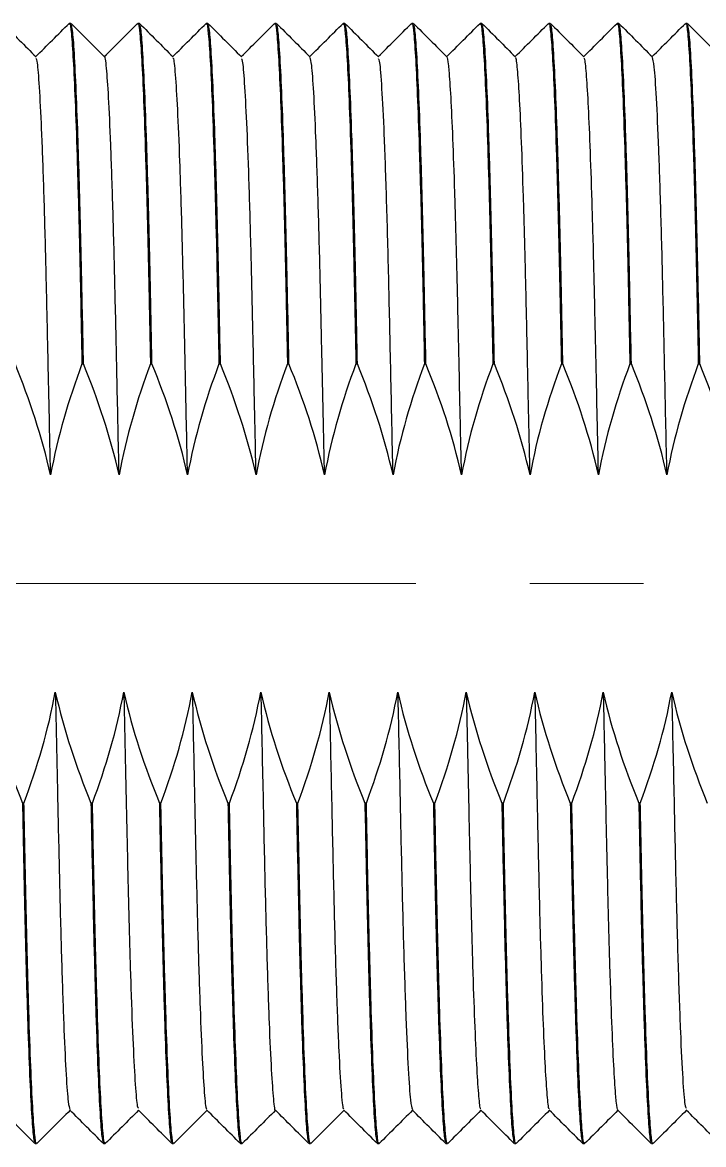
# Model space of a CAD drawing. Extents: x 500 to 100500, y -14500 to 21140.
# Drawn here: x 14879.7 to 14894.91, y -6817.56 to -6792.52 of the extents above; entities that cross this region are included whole.
import ezdxf

# ---------------------------------------------------------------- set-up
doc = ezdxf.new("R2010")
doc.units = 0
doc.linetypes.add('CENTERX2', pattern=[20.32, 12.7, -2.54, 2.54, -2.54])
doc.layers.get('0').update_dxf_attribs({"linetype": 'CONTINUOUS'})

# ---------------------------------------------------------------- blocks, each defined once
blk = doc.blocks.new('Kr2-adsfa2-l065-A$C040E6A72')
for p, q in [((74.342, 25.003), (74.308, 25.003)), ((75.87, 25.003), (75.836, 25.003)), ((77.399, 25.003), (77.365, 25.003)), ((78.927, 25.003), (78.893, 25.003)), ((80.455, 25.003), (80.421, 25.003)), ((81.984, 25.003), (81.949, 25.003)), ((83.512, 25.003), (83.478, 25.003)), ((85.04, 25.003), (85.006, 25.003)), ((86.568, 25.003), (86.534, 25.003)), ((88.097, 25.003), (88.063, 25.003)), ((74.06, 17.402), (74.026, 17.402)), ((75.588, 17.402), (75.554, 17.402)), ((77.116, 17.402), (77.082, 17.402)), ((78.645, 17.402), (78.611, 17.402)), ((80.173, 17.402), (80.139, 17.402)), ((81.701, 17.402), (81.667, 17.402)), ((83.229, 17.402), (83.196, 17.402)), ((84.758, 17.402), (84.724, 17.402)), ((86.286, 17.402), (86.252, 17.402)), ((87.814, 17.402), (87.781, 17.402)), ((75.354, 7.604), (75.388, 7.604)), ((76.883, 7.604), (76.917, 7.604)), ((78.411, 7.604), (78.445, 7.604)), ((79.939, 7.604), (79.973, 7.604)), ((81.468, 7.604), (81.501, 7.604)), ((82.996, 7.604), (83.03, 7.604)), ((84.524, 7.604), (84.558, 7.604)), ((86.053, 7.604), (86.086, 7.604)), ((87.581, 7.604), (87.615, 7.604)), ((89.109, 7.604), (89.143, 7.604)), ((75.072, 0.003), (75.106, 0.003)), ((76.6, 0.003), (76.634, 0.003)), ((78.129, 0.003), (78.163, 0.003)), ((79.657, 0.003), (79.691, 0.003)), ((81.185, 0.003), (81.219, 0.003)), ((82.714, 0.003), (82.748, 0.003)), ((84.242, 0.003), (84.276, 0.003)), ((85.77, 0.003), (85.804, 0.003)), ((87.298, 0.003), (87.333, 0.003)), ((88.827, 0.003), (88.861, 0.003))]:
    blk.add_line(p, q)
at = {"color": 1, "linetype": 'CENTERX2', "lineweight": 0}
blk.add_line((154.021, 12.503), (0, 12.503), dxfattribs=at)
for points, knots in [([(74.304, 25.001), (74.18, 24.876), (73.93, 24.627), (73.681, 24.378), (73.557, 24.253)], [0, 0, 0, 0, 0.500001, 1, 1, 1, 1]), ([(74.026, 17.402), (74.033, 17.75), (74.047, 18.448), (74.073, 19.698), (74.107, 21.109), (74.149, 22.516), (74.192, 23.654), (74.235, 24.454), (74.273, 24.92), (74.295, 24.951), (74.304, 24.965)], [0, 0, 0, 0, 0.0798001, 0.1602816, 0.3047788, 0.4534662, 0.5979669, 0.7466577, 0.8911657, 1, 1, 1, 1]), ([(74.342, 24.977), (74.34, 24.985), (74.325, 25.041), (74.297, 24.8), (74.255, 24.243), (74.212, 23.313), (74.169, 22.095), (74.127, 20.588), (74.092, 19.007), (74.069, 17.882), (74.06, 17.402)], [0, 0, 0, 0, 0.02438, 0.166747, 0.313242, 0.455609, 0.602104, 0.74448, 0.890986, 1, 1, 1, 1]), ([(75.089, 24.258), (74.966, 24.381), (74.718, 24.629), (74.47, 24.876), (74.346, 25.001)], [0, 0, 0, 0, 0.497255, 1, 1, 1, 1]), ([(75.833, 25.001), (75.708, 24.876), (75.459, 24.627), (75.21, 24.378), (75.085, 24.253)], [0, 0, 0, 0, 0.5000012, 1, 1, 1, 1]), ([(75.554, 17.402), (75.568, 18.092), (75.594, 19.406), (75.635, 21.107), (75.677, 22.517), (75.721, 23.654), (75.763, 24.454), (75.801, 24.92), (75.823, 24.951), (75.832, 24.965)], [0, 0, 0, 0, 0.160139, 0.30466, 0.453373, 0.597899, 0.746615, 0.891147, 1, 1, 1, 1]), ([(75.87, 24.977), (75.868, 24.985), (75.853, 25.041), (75.825, 24.8), (75.783, 24.243), (75.74, 23.313), (75.697, 22.095), (75.655, 20.588), (75.62, 19.007), (75.598, 17.882), (75.588, 17.402)], [0, 0, 0, 0, 0.0243804, 0.1667468, 0.3132418, 0.4556089, 0.602104, 0.7444802, 0.8909859, 1, 1, 1, 1]), ([(76.617, 24.258), (76.494, 24.381), (76.246, 24.629), (75.999, 24.876), (75.874, 25.001)], [0, 0, 0, 0, 0.497255, 1, 1, 1, 1]), ([(77.361, 25.001), (77.236, 24.876), (76.987, 24.627), (76.738, 24.378), (76.613, 24.253)], [0, 0, 0, 0, 0.500001, 1, 1, 1, 1]), ([(77.082, 17.402), (77.096, 18.092), (77.122, 19.406), (77.164, 21.107), (77.206, 22.517), (77.249, 23.654), (77.291, 24.454), (77.329, 24.92), (77.351, 24.951), (77.361, 24.965)], [0, 0, 0, 0, 0.1601388, 0.3046605, 0.4533732, 0.5978985, 0.7466146, 0.8911471, 1, 1, 1, 1]), ([(77.399, 24.977), (77.396, 24.985), (77.382, 25.041), (77.353, 24.8), (77.312, 24.243), (77.268, 23.313), (77.226, 22.095), (77.184, 20.588), (77.148, 19.007), (77.126, 17.882), (77.116, 17.402)], [0, 0, 0, 0, 0.02438, 0.166747, 0.313242, 0.455609, 0.602104, 0.74448, 0.890986, 1, 1, 1, 1]), ([(78.146, 24.258), (78.022, 24.381), (77.775, 24.629), (77.527, 24.876), (77.402, 25.001)], [0, 0, 0, 0, 0.497255, 1, 1, 1, 1]), ([(78.889, 25.001), (78.765, 24.876), (78.515, 24.627), (78.266, 24.378), (78.142, 24.253)], [0, 0, 0, 0, 0.500001, 1, 1, 1, 1]), ([(78.611, 17.402), (78.625, 18.092), (78.651, 19.406), (78.692, 21.107), (78.734, 22.517), (78.777, 23.654), (78.82, 24.454), (78.858, 24.92), (78.879, 24.951), (78.889, 24.965)], [0, 0, 0, 0, 0.160139, 0.30466, 0.453373, 0.597899, 0.746615, 0.891147, 1, 1, 1, 1]), ([(78.927, 24.977), (78.925, 24.985), (78.91, 25.041), (78.882, 24.8), (78.84, 24.243), (78.797, 23.313), (78.754, 22.095), (78.712, 20.588), (78.677, 19.007), (78.654, 17.882), (78.645, 17.402)], [0, 0, 0, 0, 0.02438, 0.166747, 0.313242, 0.455609, 0.602104, 0.74448, 0.890986, 1, 1, 1, 1]), ([(79.674, 24.258), (79.551, 24.381), (79.303, 24.629), (79.055, 24.876), (78.931, 25.001)], [0, 0, 0, 0, 0.497255, 1, 1, 1, 1]), ([(80.417, 25.001), (80.293, 24.876), (80.044, 24.627), (79.795, 24.378), (79.67, 24.253)], [0, 0, 0, 0, 0.500001, 1, 1, 1, 1]), ([(80.139, 17.402), (80.153, 18.092), (80.179, 19.406), (80.22, 21.107), (80.262, 22.517), (80.305, 23.654), (80.348, 24.454), (80.386, 24.92), (80.408, 24.951), (80.417, 24.965)], [0, 0, 0, 0, 0.160139, 0.30466, 0.453373, 0.597899, 0.746615, 0.891147, 1, 1, 1, 1]), ([(80.455, 24.977), (80.453, 24.985), (80.438, 25.041), (80.41, 24.8), (80.368, 24.243), (80.325, 23.313), (80.282, 22.095), (80.24, 20.588), (80.205, 19.007), (80.182, 17.882), (80.173, 17.402)], [0, 0, 0, 0, 0.02438, 0.166747, 0.313242, 0.455609, 0.602104, 0.74448, 0.890986, 1, 1, 1, 1]), ([(81.202, 24.258), (81.079, 24.381), (80.831, 24.629), (80.583, 24.876), (80.459, 25.001)], [0, 0, 0, 0, 0.497255, 1, 1, 1, 1]), ([(81.946, 25.001), (81.821, 24.876), (81.572, 24.627), (81.323, 24.378), (81.198, 24.253)], [0, 0, 0, 0, 0.500001, 1, 1, 1, 1]), ([(81.667, 17.402), (81.681, 18.092), (81.707, 19.406), (81.748, 21.107), (81.79, 22.517), (81.834, 23.654), (81.876, 24.454), (81.914, 24.92), (81.936, 24.951), (81.945, 24.965)], [0, 0, 0, 0, 0.160139, 0.30466, 0.453373, 0.597899, 0.746615, 0.891147, 1, 1, 1, 1]), ([(81.984, 24.977), (81.981, 24.985), (81.967, 25.041), (81.938, 24.8), (81.897, 24.243), (81.853, 23.313), (81.811, 22.095), (81.769, 20.588), (81.733, 19.007), (81.711, 17.882), (81.701, 17.402)], [0, 0, 0, 0, 0.02438, 0.166747, 0.313242, 0.455609, 0.602104, 0.74448, 0.890986, 1, 1, 1, 1]), ([(82.731, 24.258), (82.607, 24.381), (82.36, 24.629), (82.112, 24.876), (81.987, 25.001)], [0, 0, 0, 0, 0.497255, 1, 1, 1, 1]), ([(83.474, 25.001), (83.349, 24.876), (83.1, 24.627), (82.851, 24.378), (82.727, 24.253)], [0, 0, 0, 0, 0.500001, 1, 1, 1, 1]), ([(83.196, 17.402), (83.209, 18.092), (83.236, 19.406), (83.277, 21.107), (83.319, 22.517), (83.362, 23.654), (83.405, 24.454), (83.443, 24.92), (83.464, 24.951), (83.474, 24.965)], [0, 0, 0, 0, 0.1601388, 0.3046605, 0.4533732, 0.5978985, 0.7466146, 0.8911471, 1, 1, 1, 1]), ([(83.512, 24.977), (83.51, 24.985), (83.495, 25.041), (83.467, 24.8), (83.425, 24.243), (83.382, 23.313), (83.339, 22.095), (83.297, 20.588), (83.262, 19.007), (83.239, 17.882), (83.229, 17.402)], [0, 0, 0, 0, 0.02438, 0.166747, 0.313242, 0.455609, 0.602104, 0.74448, 0.890986, 1, 1, 1, 1]), ([(84.259, 24.258), (84.136, 24.381), (83.888, 24.629), (83.64, 24.876), (83.515, 25.001)], [0, 0, 0, 0, 0.497255, 1, 1, 1, 1]), ([(85.002, 25.001), (84.878, 24.876), (84.629, 24.627), (84.379, 24.378), (84.255, 24.253)], [0, 0, 0, 0, 0.500001, 1, 1, 1, 1]), ([(84.724, 17.402), (84.738, 18.092), (84.764, 19.406), (84.805, 21.107), (84.847, 22.517), (84.89, 23.654), (84.933, 24.454), (84.971, 24.92), (84.993, 24.951), (85.002, 24.965)], [0, 0, 0, 0, 0.160139, 0.30466, 0.453373, 0.597899, 0.746615, 0.891147, 1, 1, 1, 1]), ([(85.04, 24.977), (85.038, 24.985), (85.023, 25.041), (84.995, 24.8), (84.953, 24.243), (84.91, 23.313), (84.867, 22.095), (84.825, 20.588), (84.79, 19.007), (84.767, 17.882), (84.758, 17.402)], [0, 0, 0, 0, 0.02438, 0.166747, 0.313242, 0.455609, 0.602104, 0.74448, 0.890986, 1, 1, 1, 1]), ([(85.787, 24.258), (85.664, 24.381), (85.416, 24.629), (85.168, 24.876), (85.044, 25.001)], [0, 0, 0, 0, 0.497255, 1, 1, 1, 1]), ([(86.531, 25.001), (86.406, 24.876), (86.157, 24.627), (85.908, 24.378), (85.783, 24.253)], [0, 0, 0, 0, 0.500001, 1, 1, 1, 1]), ([(86.252, 17.402), (86.266, 18.092), (86.292, 19.406), (86.333, 21.107), (86.375, 22.517), (86.419, 23.654), (86.461, 24.454), (86.499, 24.92), (86.521, 24.951), (86.53, 24.965)], [0, 0, 0, 0, 0.160139, 0.30466, 0.453373, 0.597899, 0.746615, 0.891147, 1, 1, 1, 1]), ([(86.568, 24.977), (86.566, 24.985), (86.551, 25.041), (86.523, 24.8), (86.481, 24.243), (86.438, 23.313), (86.396, 22.095), (86.354, 20.588), (86.318, 19.007), (86.296, 17.882), (86.286, 17.402)], [0, 0, 0, 0, 0.02438, 0.166747, 0.313242, 0.455609, 0.602104, 0.74448, 0.890986, 1, 1, 1, 1]), ([(87.316, 24.258), (87.192, 24.381), (86.944, 24.629), (86.697, 24.876), (86.572, 25.001)], [0, 0, 0, 0, 0.497255, 1, 1, 1, 1]), ([(88.059, 25.001), (87.934, 24.876), (87.685, 24.627), (87.436, 24.378), (87.311, 24.253)], [0, 0, 0, 0, 0.500001, 1, 1, 1, 1]), ([(87.781, 17.402), (87.794, 18.092), (87.821, 19.406), (87.862, 21.107), (87.904, 22.517), (87.947, 23.654), (87.989, 24.454), (88.027, 24.92), (88.049, 24.951), (88.059, 24.965)], [0, 0, 0, 0, 0.1601388, 0.3046605, 0.4533732, 0.5978985, 0.7466146, 0.8911471, 1, 1, 1, 1]), ([(88.097, 24.977), (88.095, 24.985), (88.08, 25.041), (88.052, 24.8), (88.01, 24.243), (87.967, 23.313), (87.924, 22.095), (87.882, 20.588), (87.847, 19.007), (87.824, 17.882), (87.814, 17.402)], [0, 0, 0, 0, 0.02438, 0.166747, 0.313242, 0.455609, 0.602104, 0.74448, 0.890986, 1, 1, 1, 1]), ([(88.844, 24.258), (88.721, 24.381), (88.473, 24.629), (88.225, 24.876), (88.1, 25.001)], [0, 0, 0, 0, 0.497255, 1, 1, 1, 1]), ([(89.587, 25.001), (89.463, 24.876), (89.213, 24.627), (88.964, 24.378), (88.84, 24.253)], [0, 0, 0, 0, 0.500001, 1, 1, 1, 1]), ([(86.986, 14.927), (86.989, 15.064), (87.007, 15.909), (87.04, 17.4), (87.08, 19.279), (87.124, 20.946), (87.172, 22.345), (87.22, 23.412), (87.267, 24.034), (87.296, 24.298), (87.311, 24.248), (87.311, 24.246)], [0, 0, 0, 0, 0.026771, 0.164562, 0.298448, 0.436017, 0.576886, 0.718608, 0.858645, 0.994634, 1, 1, 1, 1]), ([(74.76, 14.927), (74.775, 15.652), (74.806, 17.078), (74.848, 19.035), (74.893, 20.778), (74.942, 22.268), (74.993, 23.392), (75.042, 24.102), (75.071, 24.195), (75.085, 24.239)], [0, 0, 0, 0, 0.14225, 0.279946, 0.42064, 0.565079, 0.716203, 0.865459, 1, 1, 1, 1]), ([(76.288, 14.927), (76.297, 15.368), (76.32, 16.428), (76.355, 18.011), (76.39, 19.63), (76.431, 21.078), (76.473, 22.313), (76.516, 23.281), (76.558, 23.918), (76.59, 24.231), (76.608, 24.22), (76.613, 24.217)], [0, 0, 0, 0, 0.086271, 0.207191, 0.326347, 0.449203, 0.574497, 0.700501, 0.825422, 0.947563, 1, 1, 1, 1]), ([(77.816, 14.927), (77.829, 15.509), (77.854, 16.658), (77.888, 18.261), (77.923, 19.778), (77.962, 21.178), (78.004, 22.394), (78.048, 23.34), (78.089, 23.952), (78.121, 24.242), (78.137, 24.224), (78.142, 24.219)], [0, 0, 0, 0, 0.114059, 0.225022, 0.335337, 0.458431, 0.583841, 0.709828, 0.834602, 0.956476, 1, 1, 1, 1]), ([(79.344, 14.927), (79.356, 15.46), (79.381, 16.608), (79.416, 18.26), (79.453, 19.856), (79.493, 21.276), (79.536, 22.474), (79.579, 23.398), (79.621, 23.984), (79.651, 24.253), (79.666, 24.228), (79.67, 24.223)], [0, 0, 0, 0, 0.104418, 0.224733, 0.344333, 0.46766, 0.593179, 0.719141, 0.843761, 0.965363, 1, 1, 1, 1]), ([(80.873, 14.927), (80.89, 15.697), (80.923, 17.212), (80.966, 19.278), (81.015, 21.092), (81.067, 22.569), (81.119, 23.603), (81.163, 24.169), (81.188, 24.196), (81.198, 24.206)], [0, 0, 0, 0, 0.151215, 0.2977, 0.448216, 0.602419, 0.753399, 0.901771, 1, 1, 1, 1]), ([(82.401, 14.927), (82.411, 15.4), (82.432, 16.335), (82.465, 17.876), (82.501, 19.519), (82.546, 21.152), (82.594, 22.514), (82.642, 23.511), (82.687, 24.124), (82.714, 24.201), (82.726, 24.237)], [0, 0, 0, 0, 0.092413, 0.182946, 0.316845, 0.454944, 0.596024, 0.737612, 0.877179, 1, 1, 1, 1]), ([(83.929, 14.927), (83.942, 15.5), (83.966, 16.631), (84.003, 18.335), (84.041, 20.014), (84.088, 21.576), (84.136, 22.844), (84.184, 23.722), (84.224, 24.191), (84.246, 24.204), (84.255, 24.209)], [0, 0, 0, 0, 0.112235, 0.221491, 0.356202, 0.495421, 0.63693, 0.778212, 0.916772, 1, 1, 1, 1]), ([(85.458, 14.927), (85.473, 15.616), (85.502, 16.973), (85.542, 18.844), (85.584, 20.526), (85.63, 21.983), (85.678, 23.143), (85.726, 23.897), (85.76, 24.249), (85.779, 24.219), (85.783, 24.211)], [0, 0, 0, 0, 0.13526, 0.266203, 0.399281, 0.536073, 0.677802, 0.81857, 0.95594, 1, 1, 1, 1]), ([(88.514, 14.927), (88.527, 15.513), (88.552, 16.669), (88.587, 18.282), (88.623, 19.872), (88.666, 21.379), (88.714, 22.692), (88.762, 23.627), (88.805, 24.161), (88.829, 24.201), (88.839, 24.218)], [0, 0, 0, 0, 0.114821, 0.226496, 0.337612, 0.476323, 0.617653, 0.759102, 0.898157, 1, 1, 1, 1]), ([(74.654, 10.078), (74.638, 9.309), (74.605, 7.793), (74.561, 5.727), (74.512, 3.914), (74.46, 2.437), (74.408, 1.403), (74.364, 0.837), (74.339, 0.81), (74.329, 0.799)], [0, 0, 0, 0, 0.151215, 0.2977, 0.448216, 0.602419, 0.753399, 0.901771, 1, 1, 1, 1]), ([(76.183, 10.078), (76.171, 9.545), (76.146, 8.397), (76.111, 6.745), (76.074, 5.15), (76.034, 3.729), (75.991, 2.532), (75.948, 1.607), (75.907, 1.021), (75.877, 0.752), (75.861, 0.777), (75.857, 0.783)], [0, 0, 0, 0, 0.104418, 0.224733, 0.344333, 0.46766, 0.593179, 0.719141, 0.843761, 0.965363, 1, 1, 1, 1]), ([(77.711, 10.078), (77.698, 9.496), (77.673, 8.347), (77.639, 6.745), (77.605, 5.227), (77.565, 3.828), (77.523, 2.612), (77.48, 1.665), (77.438, 1.053), (77.407, 0.763), (77.39, 0.782), (77.386, 0.787)], [0, 0, 0, 0, 0.114059, 0.225022, 0.335337, 0.458431, 0.583841, 0.709828, 0.834602, 0.956476, 1, 1, 1, 1]), ([(79.239, 10.078), (79.23, 9.637), (79.207, 8.578), (79.173, 6.995), (79.137, 5.376), (79.097, 3.928), (79.054, 2.693), (79.011, 1.725), (78.969, 1.087), (78.937, 0.774), (78.919, 0.786), (78.914, 0.789)], [0, 0, 0, 0, 0.086271, 0.207191, 0.326347, 0.449203, 0.574497, 0.700501, 0.825422, 0.947563, 1, 1, 1, 1]), ([(80.768, 10.078), (80.752, 9.354), (80.721, 7.927), (80.68, 5.97), (80.634, 4.228), (80.585, 2.738), (80.534, 1.614), (80.485, 0.904), (80.456, 0.81), (80.442, 0.766)], [0, 0, 0, 0, 0.14225, 0.279946, 0.42064, 0.565079, 0.716203, 0.865459, 1, 1, 1, 1]), ([(82.296, 10.078), (82.288, 9.73), (82.265, 8.638), (82.227, 6.897), (82.184, 4.973), (82.134, 3.319), (82.083, 2.003), (82.032, 1.151), (81.995, 0.754), (81.975, 0.791), (81.971, 0.799)], [0, 0, 0, 0, 0.068079, 0.213387, 0.357019, 0.505665, 0.656713, 0.807099, 0.953841, 1, 1, 1, 1]), ([(83.824, 10.078), (83.807, 9.304), (83.774, 7.78), (83.732, 5.767), (83.686, 4.047), (83.638, 2.651), (83.59, 1.587), (83.543, 0.968), (83.514, 0.706), (83.499, 0.756), (83.499, 0.758)], [0, 0, 0, 0, 0.152106, 0.299473, 0.437096, 0.578, 0.719736, 0.859767, 0.995731, 1, 1, 1, 1]), ([(85.353, 10.078), (85.337, 9.383), (85.308, 8.013), (85.268, 6.126), (85.225, 4.432), (85.179, 2.983), (85.131, 1.842), (85.084, 1.102), (85.05, 0.755), (85.031, 0.786), (85.027, 0.793)], [0, 0, 0, 0, 0.13655, 0.268733, 0.403213, 0.541418, 0.681063, 0.819719, 0.957052, 1, 1, 1, 1]), ([(86.881, 10.078), (86.867, 9.437), (86.839, 8.175), (86.802, 6.424), (86.764, 4.831), (86.721, 3.379), (86.674, 2.153), (86.626, 1.278), (86.586, 0.812), (86.564, 0.801), (86.556, 0.797)], [0, 0, 0, 0, 0.1256964, 0.2475408, 0.3702745, 0.4965897, 0.6381053, 0.7793724, 0.9178985, 1, 1, 1, 1]), ([(88.409, 10.078), (88.399, 9.603), (88.379, 8.662), (88.345, 7.116), (88.309, 5.472), (88.264, 3.841), (88.216, 2.482), (88.168, 1.488), (88.123, 0.88), (88.096, 0.804), (88.084, 0.769)], [0, 0, 0, 0, 0.092981, 0.184054, 0.317964, 0.456097, 0.597193, 0.738775, 0.878316, 1, 1, 1, 1]), ([(75.072, 0.028), (75.074, 0.02), (75.089, -0.035), (75.117, 0.206), (75.159, 0.762), (75.202, 1.692), (75.245, 2.91), (75.287, 4.418), (75.322, 5.999), (75.345, 7.124), (75.354, 7.604)], [0, 0, 0, 0, 0.02438, 0.166747, 0.313242, 0.455609, 0.602104, 0.74448, 0.890986, 1, 1, 1, 1]), ([(75.388, 7.604), (75.374, 6.913), (75.348, 5.599), (75.307, 3.898), (75.265, 2.489), (75.222, 1.352), (75.179, 0.552), (75.141, 0.086), (75.12, 0.054), (75.11, 0.04)], [0, 0, 0, 0, 0.1601388, 0.3046605, 0.4533732, 0.5978985, 0.7466146, 0.8911471, 1, 1, 1, 1]), ([(76.6, 0.028), (76.603, 0.02), (76.617, -0.035), (76.646, 0.206), (76.687, 0.762), (76.73, 1.692), (76.773, 2.91), (76.815, 4.418), (76.851, 5.999), (76.873, 7.124), (76.883, 7.604)], [0, 0, 0, 0, 0.0243804, 0.1667468, 0.3132418, 0.4556089, 0.602104, 0.7444802, 0.8909859, 1, 1, 1, 1]), ([(76.917, 7.604), (76.903, 6.913), (76.876, 5.599), (76.835, 3.898), (76.793, 2.489), (76.75, 1.352), (76.708, 0.552), (76.67, 0.086), (76.648, 0.054), (76.638, 0.04)], [0, 0, 0, 0, 0.160139, 0.30466, 0.453373, 0.597899, 0.746615, 0.891147, 1, 1, 1, 1]), ([(78.129, 0.028), (78.131, 0.02), (78.146, -0.035), (78.174, 0.206), (78.216, 0.762), (78.259, 1.692), (78.301, 2.91), (78.344, 4.418), (78.379, 5.999), (78.401, 7.124), (78.411, 7.604)], [0, 0, 0, 0, 0.0243804, 0.1667468, 0.3132418, 0.4556089, 0.602104, 0.7444802, 0.8909859, 1, 1, 1, 1]), ([(78.445, 7.604), (78.438, 7.256), (78.424, 6.557), (78.398, 5.307), (78.364, 3.896), (78.322, 2.489), (78.278, 1.352), (78.236, 0.552), (78.198, 0.086), (78.176, 0.054), (78.167, 0.04)], [0, 0, 0, 0, 0.0798, 0.160282, 0.304779, 0.453466, 0.597967, 0.746658, 0.891166, 1, 1, 1, 1]), ([(79.657, 0.028), (79.659, 0.02), (79.674, -0.035), (79.702, 0.206), (79.744, 0.762), (79.787, 1.692), (79.83, 2.911), (79.872, 4.416), (79.903, 5.787), (79.925, 6.877), (79.934, 7.361), (79.939, 7.604)], [0, 0, 0, 0, 0.024379, 0.166738, 0.313225, 0.455584, 0.602071, 0.744439, 0.890937, 0.945358, 1, 1, 1, 1]), ([(79.973, 7.604), (79.966, 7.256), (79.952, 6.557), (79.926, 5.307), (79.892, 3.896), (79.85, 2.489), (79.807, 1.352), (79.764, 0.552), (79.726, 0.086), (79.704, 0.054), (79.695, 0.04)], [0, 0, 0, 0, 0.0798, 0.160282, 0.304779, 0.453466, 0.597967, 0.746658, 0.891166, 1, 1, 1, 1]), ([(81.185, 0.028), (81.187, 0.02), (81.202, -0.035), (81.23, 0.206), (81.272, 0.762), (81.315, 1.692), (81.358, 2.911), (81.4, 4.416), (81.431, 5.787), (81.453, 6.877), (81.463, 7.361), (81.468, 7.604)], [0, 0, 0, 0, 0.024379, 0.166738, 0.313225, 0.455584, 0.602071, 0.744439, 0.890937, 0.945358, 1, 1, 1, 1]), ([(81.501, 7.604), (81.494, 7.256), (81.48, 6.557), (81.455, 5.307), (81.42, 3.896), (81.378, 2.489), (81.335, 1.352), (81.293, 0.552), (81.255, 0.086), (81.233, 0.054), (81.223, 0.04)], [0, 0, 0, 0, 0.0798, 0.160282, 0.304779, 0.453466, 0.597967, 0.746658, 0.891166, 1, 1, 1, 1]), ([(82.714, 0.028), (82.716, 0.02), (82.731, -0.035), (82.759, 0.206), (82.801, 0.762), (82.844, 1.692), (82.886, 2.911), (82.928, 4.416), (82.959, 5.787), (82.981, 6.877), (82.991, 7.361), (82.996, 7.604)], [0, 0, 0, 0, 0.024379, 0.166738, 0.313225, 0.455584, 0.602071, 0.744439, 0.890937, 0.945358, 1, 1, 1, 1]), ([(83.03, 7.604), (83.023, 7.256), (83.008, 6.557), (82.983, 5.307), (82.949, 3.896), (82.907, 2.489), (82.863, 1.352), (82.821, 0.552), (82.783, 0.086), (82.761, 0.054), (82.752, 0.04)], [0, 0, 0, 0, 0.0798, 0.160282, 0.304779, 0.453466, 0.597967, 0.746658, 0.891166, 1, 1, 1, 1]), ([(84.242, 0.028), (84.244, 0.02), (84.259, -0.035), (84.287, 0.206), (84.329, 0.762), (84.372, 1.692), (84.415, 2.911), (84.457, 4.416), (84.487, 5.787), (84.509, 6.877), (84.519, 7.361), (84.524, 7.604)], [0, 0, 0, 0, 0.024379, 0.166738, 0.313225, 0.455584, 0.602071, 0.744439, 0.890937, 0.945358, 1, 1, 1, 1]), ([(84.558, 7.604), (84.551, 7.256), (84.537, 6.557), (84.511, 5.307), (84.477, 3.896), (84.435, 2.489), (84.392, 1.352), (84.349, 0.552), (84.311, 0.086), (84.289, 0.054), (84.28, 0.04)], [0, 0, 0, 0, 0.0798, 0.160282, 0.304779, 0.453466, 0.597967, 0.746658, 0.891166, 1, 1, 1, 1]), ([(85.77, 0.028), (85.772, 0.02), (85.787, -0.035), (85.815, 0.206), (85.857, 0.762), (85.9, 1.692), (85.943, 2.911), (85.985, 4.416), (86.016, 5.787), (86.038, 6.877), (86.048, 7.361), (86.053, 7.604)], [0, 0, 0, 0, 0.024379, 0.166738, 0.313225, 0.455584, 0.602071, 0.744439, 0.890937, 0.945358, 1, 1, 1, 1]), ([(86.086, 7.604), (86.073, 6.913), (86.046, 5.599), (86.005, 3.898), (85.963, 2.489), (85.92, 1.352), (85.877, 0.552), (85.839, 0.086), (85.818, 0.054), (85.808, 0.04)], [0, 0, 0, 0, 0.1601388, 0.3046605, 0.4533732, 0.5978985, 0.7466146, 0.8911471, 1, 1, 1, 1]), ([(87.298, 0.028), (87.301, 0.02), (87.315, -0.035), (87.344, 0.206), (87.385, 0.762), (87.429, 1.692), (87.471, 2.91), (87.513, 4.418), (87.549, 5.999), (87.571, 7.124), (87.581, 7.604)], [0, 0, 0, 0, 0.02438, 0.166747, 0.313242, 0.455609, 0.602104, 0.74448, 0.890986, 1, 1, 1, 1]), ([(87.615, 7.604), (87.608, 7.256), (87.593, 6.557), (87.568, 5.307), (87.533, 3.896), (87.492, 2.489), (87.448, 1.352), (87.406, 0.552), (87.368, 0.086), (87.346, 0.054), (87.337, 0.04)], [0, 0, 0, 0, 0.0798, 0.160282, 0.304779, 0.453466, 0.597967, 0.746658, 0.891166, 1, 1, 1, 1]), ([(88.827, 0.028), (88.829, 0.02), (88.844, -0.035), (88.872, 0.206), (88.914, 0.762), (88.957, 1.692), (89, 2.911), (89.042, 4.416), (89.072, 5.787), (89.094, 6.877), (89.104, 7.361), (89.109, 7.604)], [0, 0, 0, 0, 0.024379, 0.166738, 0.313225, 0.455584, 0.602071, 0.744439, 0.890937, 0.945358, 1, 1, 1, 1]), ([(89.143, 7.604), (89.129, 6.913), (89.103, 5.599), (89.062, 3.898), (89.02, 2.489), (88.977, 1.352), (88.934, 0.552), (88.896, 0.086), (88.874, 0.054), (88.865, 0.04)], [0, 0, 0, 0, 0.160139, 0.30466, 0.453373, 0.597899, 0.746615, 0.891147, 1, 1, 1, 1]), ([(73.582, 0.005), (73.706, 0.129), (73.955, 0.378), (74.204, 0.627), (74.329, 0.752)], [0, 0, 0, 0, 0.500001, 1, 1, 1, 1]), ([(75.11, 0.005), (75.234, 0.129), (75.484, 0.378), (75.733, 0.627), (75.857, 0.752)], [0, 0, 0, 0, 0.500001, 1, 1, 1, 1]), ([(76.638, 0.005), (76.763, 0.129), (77.012, 0.378), (77.261, 0.627), (77.386, 0.752)], [0, 0, 0, 0, 0.500001, 1, 1, 1, 1]), ([(78.166, 0.005), (78.291, 0.129), (78.54, 0.378), (78.789, 0.627), (78.914, 0.752)], [0, 0, 0, 0, 0.500001, 1, 1, 1, 1]), ([(79.695, 0.005), (79.819, 0.129), (80.068, 0.378), (80.318, 0.627), (80.442, 0.752)], [0, 0, 0, 0, 0.500001, 1, 1, 1, 1]), ([(81.223, 0.005), (81.348, 0.129), (81.597, 0.378), (81.846, 0.627), (81.971, 0.752)], [0, 0, 0, 0, 0.500001, 1, 1, 1, 1]), ([(82.751, 0.005), (82.876, 0.129), (83.125, 0.378), (83.374, 0.627), (83.499, 0.752)], [0, 0, 0, 0, 0.500001, 1, 1, 1, 1]), ([(84.28, 0.005), (84.404, 0.129), (84.653, 0.378), (84.903, 0.627), (85.027, 0.752)], [0, 0, 0, 0, 0.500001, 1, 1, 1, 1]), ([(85.808, 0.005), (85.933, 0.129), (86.182, 0.378), (86.431, 0.627), (86.555, 0.752)], [0, 0, 0, 0, 0.500001, 1, 1, 1, 1]), ([(87.336, 0.005), (87.461, 0.129), (87.71, 0.378), (87.959, 0.627), (88.084, 0.752)], [0, 0, 0, 0, 0.500001, 1, 1, 1, 1]), ([(88.865, 0.005), (88.989, 0.129), (89.238, 0.378), (89.487, 0.627), (89.612, 0.752)], [0, 0, 0, 0, 0.500001, 1, 1, 1, 1]), ([(74.325, 0.748), (74.448, 0.625), (74.696, 0.377), (74.944, 0.129), (75.068, 0.005)], [0, 0, 0, 0, 0.497255, 1, 1, 1, 1]), ([(75.853, 0.748), (75.976, 0.625), (76.224, 0.377), (76.472, 0.129), (76.597, 0.005)], [0, 0, 0, 0, 0.497255, 1, 1, 1, 1]), ([(77.382, 0.748), (77.505, 0.625), (77.753, 0.377), (78, 0.129), (78.125, 0.005)], [0, 0, 0, 0, 0.497255, 1, 1, 1, 1]), ([(78.91, 0.748), (79.033, 0.625), (79.281, 0.377), (79.529, 0.129), (79.653, 0.005)], [0, 0, 0, 0, 0.497255, 1, 1, 1, 1]), ([(80.438, 0.748), (80.561, 0.625), (80.809, 0.377), (81.057, 0.129), (81.182, 0.005)], [0, 0, 0, 0, 0.497255, 1, 1, 1, 1]), ([(81.966, 0.748), (82.09, 0.625), (82.337, 0.377), (82.585, 0.129), (82.71, 0.005)], [0, 0, 0, 0, 0.497255, 1, 1, 1, 1]), ([(83.495, 0.748), (83.618, 0.625), (83.866, 0.377), (84.114, 0.129), (84.238, 0.005)], [0, 0, 0, 0, 0.497255, 1, 1, 1, 1]), ([(85.023, 0.748), (85.146, 0.625), (85.394, 0.377), (85.642, 0.129), (85.766, 0.005)], [0, 0, 0, 0, 0.497255, 1, 1, 1, 1]), ([(86.551, 0.748), (86.675, 0.625), (86.922, 0.377), (87.17, 0.129), (87.295, 0.005)], [0, 0, 0, 0, 0.497255, 1, 1, 1, 1]), ([(88.08, 0.748), (88.203, 0.625), (88.451, 0.377), (88.699, 0.129), (88.823, 0.005)], [0, 0, 0, 0, 0.497255, 1, 1, 1, 1])]:
    blk.add_open_spline(points, degree=3, knots=knots)
for points in [[(73.231, 14.927), (73.423, 15.773), (73.697, 16.599), (74.026, 17.402)], [(74.06, 17.402), (74.361, 16.598), (74.603, 15.771), (74.76, 14.927)], [(74.76, 14.927), (74.952, 15.773), (75.226, 16.599), (75.554, 17.402)], [(75.588, 17.402), (75.889, 16.598), (76.131, 15.771), (76.288, 14.927)], [(76.288, 14.927), (76.48, 15.773), (76.754, 16.599), (77.082, 17.402)], [(77.116, 17.402), (77.417, 16.598), (77.66, 15.771), (77.816, 14.927)], [(77.816, 14.927), (78.008, 15.773), (78.282, 16.599), (78.611, 17.402)], [(78.645, 17.402), (78.946, 16.598), (79.188, 15.771), (79.344, 14.927)], [(79.344, 14.927), (79.537, 15.773), (79.81, 16.599), (80.139, 17.402)], [(80.173, 17.402), (80.474, 16.598), (80.716, 15.771), (80.873, 14.927)], [(80.873, 14.927), (81.065, 15.773), (81.339, 16.599), (81.667, 17.402)], [(81.701, 17.402), (82.002, 16.598), (82.244, 15.771), (82.401, 14.927)], [(82.401, 14.927), (82.593, 15.773), (82.867, 16.599), (83.196, 17.402)], [(83.229, 17.402), (83.531, 16.598), (83.773, 15.771), (83.929, 14.927)], [(83.929, 14.927), (84.121, 15.773), (84.395, 16.599), (84.724, 17.402)], [(84.758, 17.402), (85.059, 16.598), (85.301, 15.771), (85.458, 14.927)], [(85.458, 14.927), (85.65, 15.773), (85.924, 16.599), (86.252, 17.402)], [(86.286, 17.402), (86.587, 16.598), (86.829, 15.771), (86.986, 14.927)], [(86.986, 14.927), (87.178, 15.773), (87.452, 16.599), (87.781, 17.402)], [(87.814, 17.402), (88.116, 16.598), (88.358, 15.771), (88.514, 14.927)], [(88.514, 14.927), (88.706, 15.773), (88.98, 16.599), (89.309, 17.402)], [(74.654, 10.078), (74.462, 9.232), (74.189, 8.407), (73.86, 7.604)], [(75.354, 7.604), (75.053, 8.408), (74.811, 9.234), (74.654, 10.078)], [(76.183, 10.078), (75.991, 9.232), (75.717, 8.407), (75.388, 7.604)], [(76.883, 7.604), (76.582, 8.408), (76.339, 9.234), (76.183, 10.078)], [(77.711, 10.078), (77.519, 9.232), (77.245, 8.407), (76.917, 7.604)], [(78.411, 7.604), (78.11, 8.408), (77.868, 9.234), (77.711, 10.078)], [(79.239, 10.078), (79.047, 9.232), (78.773, 8.407), (78.445, 7.604)], [(79.939, 7.604), (79.638, 8.408), (79.396, 9.234), (79.239, 10.078)], [(80.768, 10.078), (80.576, 9.232), (80.302, 8.407), (79.973, 7.604)], [(81.468, 7.604), (81.166, 8.408), (80.924, 9.234), (80.768, 10.078)], [(82.296, 10.078), (82.104, 9.232), (81.83, 8.407), (81.501, 7.604)], [(82.996, 7.604), (82.695, 8.408), (82.453, 9.234), (82.296, 10.078)], [(83.824, 10.078), (83.632, 9.232), (83.358, 8.407), (83.03, 7.604)], [(84.524, 7.604), (84.223, 8.408), (83.981, 9.234), (83.824, 10.078)], [(85.353, 10.078), (85.161, 9.232), (84.887, 8.407), (84.558, 7.604)], [(86.053, 7.604), (85.751, 8.408), (85.509, 9.234), (85.353, 10.078)], [(86.881, 10.078), (86.689, 9.232), (86.415, 8.407), (86.086, 7.604)], [(87.581, 7.604), (87.28, 8.408), (87.038, 9.234), (86.881, 10.078)], [(88.409, 10.078), (88.217, 9.232), (87.943, 8.407), (87.615, 7.604)], [(89.109, 7.604), (88.808, 8.408), (88.566, 9.234), (88.409, 10.078)], [(89.938, 10.078), (89.745, 9.232), (89.472, 8.407), (89.143, 7.604)]]:
    blk.add_open_spline(points, degree=3)

msp = doc.modelspace()

# ---------------------------------------------------------------- block references
at = {"xscale": -1}
msp.add_blockref('Kr2-adsfa2-l065-A$C040E6A72', (14968.848, -6817.541, -118.124), dxfattribs=at)

doc.saveas('drawing.dxf')
